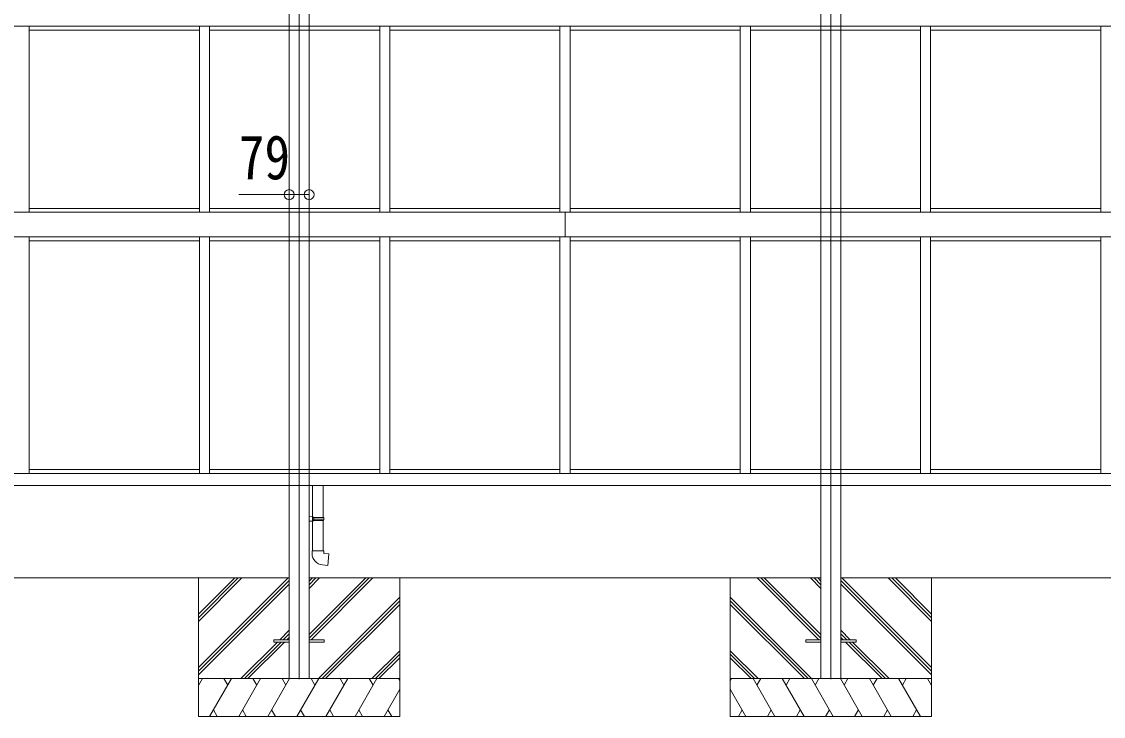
# Model space of a CAD drawing. Units: millimetres at full size, sheet at 1:40; details may follow other scales. Extents: x -11181 to 11305, y -7804 to 7716.
# Drawn here: x -6527 to -2231, y -1885 to 876 of the extents above; entities that cross this region are included whole.
import ezdxf
from ezdxf.enums import TextEntityAlignment as Align

# ---------------------------------------------------------------- set-up
doc = ezdxf.new("R2010")
doc.units = ezdxf.units.MM
doc.header["$LTSCALE"] = 40
doc.header["$PDMODE"] = 32
doc.header["$PDSIZE"] = 40
for name, color, linetype, lineweight in [('0-0_0', 7, 'Continuous', 9), ('0-1_本体', 4, 'Continuous', 9), ('0-2_部品', 7, 'Continuous', 9), ('0-8_PARTS2', 2, 'Continuous', 9), ('0-A_寸法', 6, 'Continuous', 9), ('1-0_FRAME', 4, 'Continuous', 9)]:
    doc.layers.add(name, color=color, linetype=linetype, lineweight=lineweight)
doc.styles.add('ＭＳ ゴシック', font='')
doc.styles.get('ＭＳ ゴシック').set_extended_font_data('MS Gothic')

msp = doc.modelspace()

# ---------------------------------------------------------------- linework, layer by layer
at = {"layer": '0-0_0'}
for p, q in [((-5464.11, -1334.59), (-8285.11, -1334.59)), ((-5824.61, -1334.59), (-5824.61, -1884.59)), ((-5824.61, -1690.9), (-5468.3, -1334.59)), ((-5824.61, -1478.77), (-5680.43, -1334.59)), ((-5824.61, -1492.91), (-5666.29, -1334.59)), ((-5824.61, -1507.05), (-5652.15, -1334.59)), ((-5824.61, -1705.04), (-5464.11, -1344.54)), ((-5824.61, -1719.18), (-5464.11, -1358.68)), ((-5385.11, -1559.76), (-5159.93, -1334.59)), ((-5385.11, -1573.91), (-5145.79, -1334.59)), ((-5385.11, -1375.92), (-5343.78, -1334.59)), ((-5385.11, -1361.78), (-5357.92, -1334.59)), ((-5385.11, -1347.63), (-5372.07, -1334.59)), ((-3692.11, -1334.59), (-5385.11, -1334.59)), ((-5377.15, -1580.09), (-5131.65, -1334.59)), ((-5045.11, -1334.59), (-3352.11, -1334.59)), ((-5024.61, -1334.59), (-5024.61, -1884.59)), ((-3712.61, -1334.59), (-3712.61, -1884.59)), ((-3360.07, -1580.09), (-3605.57, -1334.59)), ((-3352.11, -1573.91), (-3591.43, -1334.59)), ((-3352.11, -1559.76), (-3577.29, -1334.59)), ((-3352.11, -1375.92), (-3393.44, -1334.59)), ((-3352.11, -1361.78), (-3379.3, -1334.59)), ((-3352.11, -1347.63), (-3365.16, -1334.59)), ((-3273.11, -1334.59), (-452.11, -1334.59)), ((-2912.61, -1705.04), (-3273.11, -1344.54)), ((-2912.61, -1719.18), (-3273.11, -1358.68)), ((-2912.61, -1690.9), (-3268.92, -1334.59)), ((-2912.61, -1507.05), (-3085.07, -1334.59)), ((-2912.61, -1492.91), (-3070.93, -1334.59)), ((-2912.61, -1478.77), (-3056.79, -1334.59)), ((-2912.61, -1334.59), (-2912.61, -1884.59)), ((-5347.8, -1734.59), (-5024.61, -1411.4)), ((-3389.42, -1734.59), (-3712.61, -1411.4)), ((-5333.66, -1734.59), (-5024.61, -1425.54)), ((-5319.52, -1734.59), (-5024.61, -1439.68)), ((-3403.56, -1734.59), (-3712.61, -1425.54)), ((-3417.71, -1734.59), (-3712.61, -1439.68)), ((-5501.67, -1580.09), (-5464.11, -1542.53)), ((-3235.55, -1580.09), (-3273.11, -1542.53)), ((-5656.17, -1734.59), (-5510.67, -1589.09)), ((-5642.03, -1734.59), (-5496.53, -1589.09)), ((-5627.89, -1734.59), (-5482.39, -1589.09)), ((-5487.53, -1580.09), (-5464.11, -1556.67)), ((-5473.39, -1580.09), (-5464.11, -1570.81)), ((-3249.7, -1580.09), (-3273.11, -1556.67)), ((-3263.84, -1580.09), (-3273.11, -1570.81)), ((-3109.34, -1734.59), (-3254.84, -1589.09)), ((-3095.2, -1734.59), (-3240.7, -1589.09)), ((-3081.05, -1734.59), (-3226.55, -1589.09)), ((-5135.67, -1734.59), (-5024.61, -1623.53)), ((-3601.55, -1734.59), (-3712.61, -1623.53)), ((-5121.53, -1734.59), (-5024.61, -1637.67)), ((-5107.39, -1734.59), (-5024.61, -1651.81)), ((-3615.7, -1734.59), (-3712.61, -1637.67)), ((-3629.84, -1734.59), (-3712.61, -1651.81)), ((-5024.61, -1734.59), (-5824.61, -1734.59)), ((-5824.61, -1762.09), (-5808.73, -1734.59)), ((-5779.87, -1884.59), (-5693.26, -1734.59)), ((-5708.26, -1760.57), (-5723.26, -1734.59)), ((-5664.4, -1884.59), (-5577.79, -1734.59)), ((-5592.79, -1760.57), (-5607.8, -1734.59)), ((-5548.93, -1884.59), (-5462.32, -1734.59)), ((-5477.32, -1760.57), (-5492.32, -1734.59)), ((-5433.46, -1884.59), (-5346.85, -1734.59)), ((-5361.85, -1760.57), (-5376.85, -1734.59)), ((-5317.99, -1884.59), (-5231.38, -1734.59)), ((-5246.38, -1760.57), (-5261.38, -1734.59)), ((-5202.51, -1884.59), (-5115.91, -1734.59)), ((-5145.91, -1734.59), (-5130.91, -1760.57)), ((-5030.44, -1734.59), (-5024.61, -1744.69)), ((-3712.61, -1734.59), (-2912.61, -1734.59)), ((-3706.78, -1734.59), (-3712.61, -1744.69)), ((-3534.71, -1884.59), (-3621.31, -1734.59)), ((-3591.31, -1734.59), (-3606.31, -1760.57)), ((-3419.24, -1884.59), (-3505.84, -1734.59)), ((-3490.84, -1760.57), (-3475.84, -1734.59)), ((-3303.77, -1884.59), (-3390.37, -1734.59)), ((-3375.37, -1760.57), (-3360.37, -1734.59)), ((-3188.3, -1884.59), (-3274.9, -1734.59)), ((-3259.9, -1760.57), (-3244.9, -1734.59)), ((-3072.83, -1884.59), (-3159.43, -1734.59)), ((-3144.43, -1760.57), (-3129.43, -1734.59)), ((-2957.36, -1884.59), (-3043.96, -1734.59)), ((-3028.96, -1760.57), (-3013.96, -1734.59)), ((-2912.61, -1762.09), (-2928.49, -1734.59)), ((-5087.05, -1884.59), (-5024.61, -1776.45)), ((-3650.18, -1884.59), (-3712.61, -1776.45)), ((-5824.61, -1884.59), (-5024.61, -1884.59)), ((-5764.87, -1858.61), (-5749.87, -1884.59)), ((-5649.4, -1858.61), (-5634.4, -1884.59)), ((-5533.93, -1858.61), (-5518.93, -1884.59)), ((-5418.46, -1858.61), (-5403.46, -1884.59)), ((-5302.99, -1858.61), (-5287.99, -1884.59)), ((-5187.52, -1858.61), (-5172.52, -1884.59)), ((-5072.05, -1858.61), (-5057.05, -1884.59)), ((-2912.61, -1884.59), (-3712.61, -1884.59)), ((-3665.18, -1858.61), (-3680.18, -1884.59)), ((-3549.71, -1858.61), (-3564.71, -1884.59)), ((-3434.24, -1858.61), (-3449.24, -1884.59)), ((-3318.77, -1858.61), (-3333.77, -1884.59)), ((-3203.3, -1858.61), (-3218.3, -1884.59)), ((-3087.83, -1858.61), (-3102.83, -1884.59)), ((-2972.36, -1858.61), (-2987.36, -1884.59))]:
    msp.add_line(p, q, dxfattribs=at)
at = {"layer": '0-1_本体'}
for p, q in [((-5464.11, 942.5), (-5464.11, -1734.59)), ((-5385.11, 942.5), (-5385.11, -1734.59)), ((-3352.11, 942.5), (-3352.11, -1734.59)), ((-3273.11, 942.5), (-3273.11, -1734.59))]:
    msp.add_line(p, q, dxfattribs=at)
at = {"layer": '0-2_部品'}
for p, q in [((-5371.11, -967.75), (-5371.11, -1091.43)), ((-5329.11, -967.75), (-5329.11, -1093.99)), ((-5369.11, -1091.49), (-5385.11, -1091.02)), ((-5385.11, -1091.02), (-5385.11, -1108.96)), ((-5369.11, -1108.49), (-5385.11, -1108.96)), ((-5369.11, -1093.49), (-5371.11, -1093.49)), ((-5328.11, -1093.99), (-5371.11, -1093.99)), ((-5327.11, -1095.99), (-5371.11, -1095.99)), ((-5327.11, -1103.99), (-5371.11, -1103.99)), ((-5328.11, -1105.99), (-5371.11, -1105.99)), ((-5371.11, -1108.54), (-5371.11, -1227.02)), ((-5369.11, -1093.49), (-5369.11, -1091.49)), ((-5369.11, -1108.49), (-5369.11, -1106.49)), ((-5366.63, -1095.99), (-5366.21, -1093.99)), ((-5329.11, -1105.99), (-5329.11, -1227.02)), ((-5327.11, -1095.99), (-5328.11, -1093.99)), ((-5327.11, -1103.99), (-5328.11, -1105.99)), ((-5327.11, -1095.99), (-5327.11, -1103.99)), ((-5327.11, -1227.02), (-5373.11, -1227.02)), ((-5373.11, -1227.02), (-5373.11, -1237.94)), ((-5327.11, -1237.02), (-5327.11, -1227.02))]:
    msp.add_line(p, q, dxfattribs=at)
at = {"layer": '0-2_部品', "color": 4}
for p, q in [((-5524.61, -1580.09), (-5464.11, -1580.09)), ((-5524.61, -1580.09), (-5524.61, -1589.09)), ((-5464.11, -1589.09), (-5524.61, -1589.09)), ((-5385.11, -1580.09), (-5324.61, -1580.09)), ((-5324.61, -1589.09), (-5385.11, -1589.09)), ((-5324.61, -1580.09), (-5324.61, -1589.09)), ((-3352.11, -1580.09), (-3412.61, -1580.09)), ((-3412.61, -1580.09), (-3412.61, -1589.09)), ((-3412.61, -1589.09), (-3352.11, -1589.09)), ((-3212.61, -1580.09), (-3273.11, -1580.09)), ((-3273.11, -1589.09), (-3212.61, -1589.09)), ((-3212.61, -1580.09), (-3212.61, -1589.09))]:
    msp.add_line(p, q, dxfattribs=at)
at = {"layer": '0-2_部品'}
for points in [[(-5369.11, -1106.49), (-5371.11, -1106.49), (-5371.11, -1093.49)], [(-5366.63, -1095.99), (-5366.63, -1103.99), (-5366.21, -1105.99)], [(-5332.03, -1282.77), (-5311.2, -1284.59), (-5307.19, -1238.76), (-5327.11, -1237.02)]]:
    msp.add_lwpolyline(points, dxfattribs=at)
msp.add_arc((-5328.11, -1237.94), 45, 180, 265, dxfattribs=at)
at = {"layer": '0-8_PARTS2'}
for p, q in [((-5424.61, 945.29), (-5424.61, -1737.38)), ((-3312.61, 945.29), (-3312.61, -1737.38))]:
    msp.add_line(p, q, dxfattribs=at)
at = {"layer": '0-8_PARTS2', "color": 6}
msp.add_line((-5464.11, 188.29), (-5385.11, 188.29), dxfattribs=at)
at = {"layer": '0-A_寸法'}
msp.add_line((-5464.11, 188.29), (-5664.11, 188.29), dxfattribs=at)
for p in [(-5464.11, 188.29), (-5385.11, 188.29)]:
    msp.add_point(p, dxfattribs=at)
at = {"layer": '1-0_FRAME'}
for p, q in [((-9380.61, 857.25), (-4368.61, 857.25)), ((-6496.61, 857.25), (-6496.61, 118.25)), ((-6496.61, 841.25), (-5820.61, 841.25)), ((-5820.61, 857.25), (-5820.61, 118.25)), ((-5780.61, 857.25), (-5780.61, 118.25)), ((-5780.61, 841.25), (-5104.61, 841.25)), ((-5464.11, 841.25), (-5464.11, -967.75)), ((-5385.11, 841.25), (-5385.11, -967.75)), ((-5104.61, 857.25), (-5104.61, 118.25)), ((-5064.61, 857.25), (-5064.61, 118.25)), ((-5064.61, 841.25), (-4388.61, 841.25)), ((-4388.61, 857.25), (-4388.61, 118.25)), ((643.39, 857.25), (-4368.61, 857.25)), ((-4348.61, 857.25), (-4348.61, 118.25)), ((-3672.61, 841.25), (-4348.61, 841.25)), ((-3672.61, 857.25), (-3672.61, 118.25)), ((-3632.61, 857.25), (-3632.61, 118.25)), ((-2956.61, 841.25), (-3632.61, 841.25)), ((-3352.11, 841.25), (-3352.11, -967.75)), ((-3273.11, 841.25), (-3273.11, -967.75)), ((-2956.61, 857.25), (-2956.61, 118.25)), ((-2916.61, 857.25), (-2916.61, 118.25)), ((-2240.61, 841.25), (-2916.61, 841.25)), ((-2240.61, 857.25), (-2240.61, 118.25)), ((-6496.61, 133.75), (-5820.61, 133.75)), ((-5780.61, 133.75), (-5104.61, 133.75)), ((-5064.61, 133.75), (-4388.61, 133.75)), ((-3672.61, 133.75), (-4348.61, 133.75)), ((-2956.61, 133.75), (-3632.61, 133.75)), ((-2240.61, 133.75), (-2916.61, 133.75)), ((-9380.61, 118.25), (-4368.61, 118.25)), ((643.39, 118.25), (-4368.61, 118.25)), ((-4368.61, 118.25), (-4368.61, 20.25)), ((-9380.61, 20.25), (-4368.61, 20.25)), ((-6496.61, 20.25), (-6496.61, -919.25)), ((-6496.61, 4.75), (-5820.61, 4.75)), ((-5820.61, -919.25), (-5820.61, 20.25)), ((-5780.61, -919.25), (-5780.61, 20.25)), ((-5780.61, 4.75), (-5104.61, 4.75)), ((-5104.61, -919.25), (-5104.61, 20.25)), ((-5064.61, -919.25), (-5064.61, 20.25)), ((-5064.61, 4.75), (-4388.61, 4.75)), ((-4388.61, -919.25), (-4388.61, 20.25)), ((643.39, 20.25), (-4368.61, 20.25)), ((-4348.61, -919.25), (-4348.61, 20.25)), ((-3672.61, 4.75), (-4348.61, 4.75)), ((-3672.61, -919.25), (-3672.61, 20.25)), ((-3632.61, -919.25), (-3632.61, 20.25)), ((-2956.61, 4.75), (-3632.61, 4.75)), ((-2956.61, -919.25), (-2956.61, 20.25)), ((-2916.61, -919.25), (-2916.61, 20.25)), ((-2240.61, 4.75), (-2916.61, 4.75)), ((-2240.61, 20.25), (-2240.61, -919.25)), ((-4368.61, -919.25), (-9380.61, -919.25)), ((-6496.61, -903.75), (-5820.61, -903.75)), ((-5780.61, -903.75), (-5104.61, -903.75)), ((-5064.61, -903.75), (-4388.61, -903.75)), ((-4368.61, -919.25), (643.39, -919.25)), ((-3672.61, -903.75), (-4348.61, -903.75)), ((-2956.61, -903.75), (-3632.61, -903.75)), ((-2240.61, -903.75), (-2916.61, -903.75)), ((-9380.61, -967.75), (-4368.61, -967.75)), ((643.39, -967.75), (-4368.61, -967.75))]:
    msp.add_line(p, q, dxfattribs=at)

# ---------------------------------------------------------------- texts
at = {"layer": '0-A_寸法', "color": 7, "style": 'ＭＳ ゴシック', "width": 0.85}
msp.add_text('79', height=176, dxfattribs=at).set_placement((-5664.11, 196.29), align=Align.BOTTOM_LEFT)

doc.saveas('drawing.dxf')
